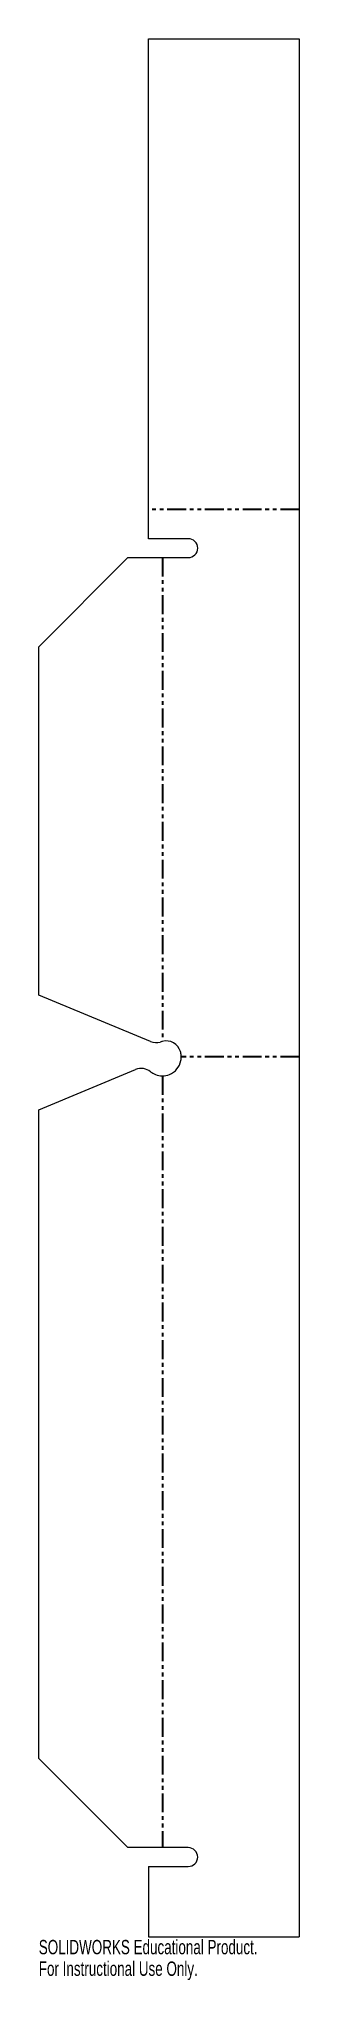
# Model space of a CAD drawing. Header units: millimetres. Extents: x -62 to 25, y -162 to 491.
import ezdxf

# ---------------------------------------------------------------- set-up
doc = ezdxf.new("R2010")
doc.units = ezdxf.units.MM
doc.linetypes.add('PHANTOM', pattern=[12.7, 6.35, -1.27, 1.27, -1.27, 1.27, -1.27])
doc.layers.add('BEND', color=7, linetype='PHANTOM', lineweight=35)
doc.styles.add('SLDTEXTSTYLE0', font='TXT', dxfattribs={"width": 0.7})

msp = doc.modelspace()

# ---------------------------------------------------------------- linework, layer by layer
at = {"color": 7, "linetype": 'Continuous', "lineweight": 25}
for p, q in [((-25.4, 322.68), (-25.4, 490.77)), ((-25.4, 490.77), (25.4, 490.77)), ((25.4, 490.77), (25.4, -147.5)), ((-11.96, 322.68), (-25.4, 322.68)), ((-62.32, 286.33), (-32.32, 316.33)), ((-32.32, 316.33), (-11.96, 316.33)), ((-62.32, 169.21), (-62.32, 286.33)), ((-24.66, 153.6), (-62.32, 169.21)), ((-20.74, 153.59), (-21.4, 153.41)), ((-62.32, 130.63), (-29.7, 144.14)), ((-62.32, -87.5), (-62.32, 130.63)), ((-32.32, -117.5), (-62.32, -87.5)), ((-11.96, -117.5), (-32.32, -117.5)), ((-25.4, -123.85), (-25.4, -147.5)), ((-25.4, -123.85), (-11.96, -123.85)), ((-25.4, -147.5), (25.4, -147.5))]:
    msp.add_line(p, q, dxfattribs=at)
for centre, radius, start, end in [((-11.96, 319.5), 3.18, 270, 90), ((-22.74, 158.22), 5, 247.5, 285.6317), ((-19.4, 148.78), 5, 16.99244, 105.6317), ((-20.69, 148.38), 6.35, 10.77337, 16.99244), ((-27.78, 139.52), 5, 51.31227, 112.5), ((-20.69, 148.38), 6.35, 291.95322, 349.22663), ((-20.69, 148.38), 6.35, 231.31227, 248.04678), ((-11.96, -120.67), 3.17, 270, 90)]:
    msp.add_arc(centre, radius, start, end, dxfattribs=at)
msp.add_open_spline([(-14.45, 147.19), (-14.43, 147.28), (-14.4, 147.46), (-14.37, 147.73), (-14.35, 147.99), (-14.34, 148.26), (-14.34, 148.52), (-14.35, 148.78), (-14.37, 149.05), (-14.4, 149.31), (-14.43, 149.48), (-14.45, 149.57)], degree=3, knots=[0, 0, 0, 0, 0.113116, 0.225298, 0.336727, 0.447588, 0.558068, 0.668359, 0.778651, 0.889134, 1, 1, 1, 1], dxfattribs=at)
msp.add_open_spline([(-23.06, 142.49), (-21.52, 141.88), (-19.85, 141.88), (-18.31, 142.49)], degree=3, dxfattribs=at)
at = {"layer": 'BEND', "linetype": 'PHANTOM', "lineweight": 35}
for p, q in [((25.4, 332.52), (-25.4, 332.52)), ((-20.69, 316.33), (-20.69, 153.61)), ((25.4, 148.38), (-14.34, 148.38)), ((-20.69, 142.03), (-20.69, -117.5))]:
    msp.add_line(p, q, dxfattribs=at)

# ---------------------------------------------------------------- texts
at = {"color": 7, "linetype": 'Continuous', "char_height": 4.8336, "attachment_point": 1, "style": 'SLDTEXTSTYLE0'}
for s, insert in [('SOLIDWORKS Educational Product.', (-62.32, -148.52)), ('For Instructional Use Only.', (-62.32, -155.77))]:
    msp.add_mtext(s, dxfattribs=dict(at, insert=insert))

doc.saveas('drawing.dxf')
